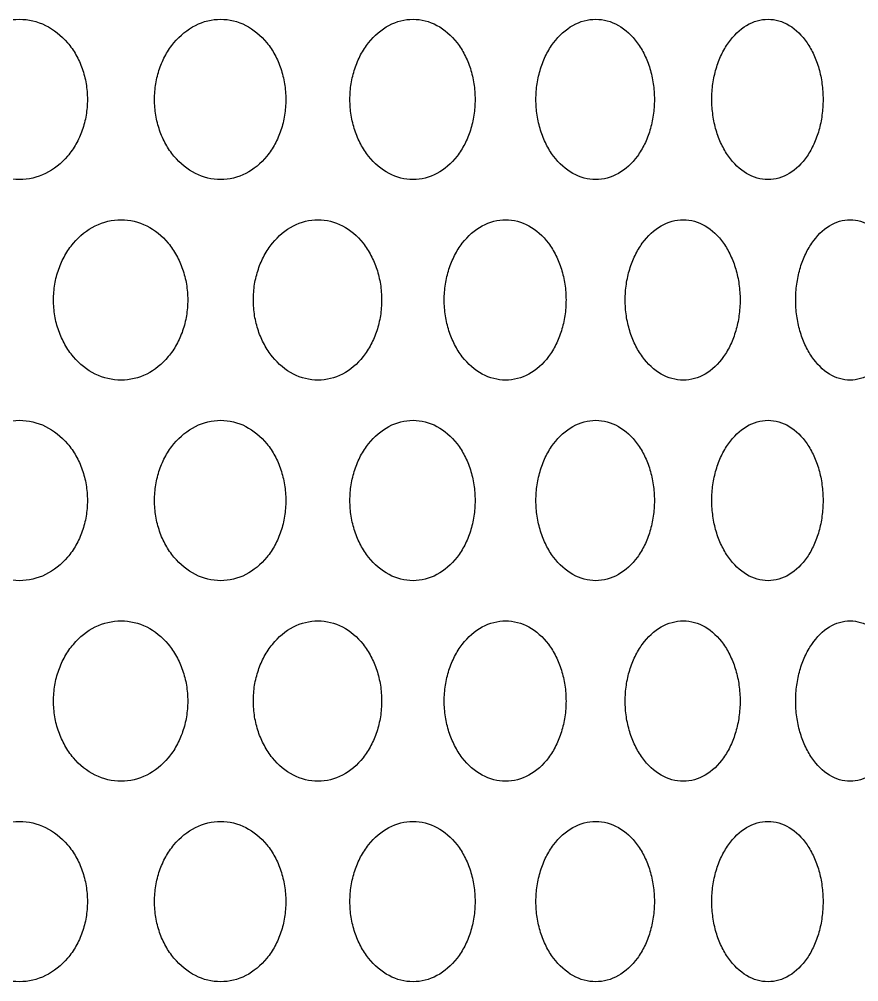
# Model space of a CAD drawing. Header units: millimetres. Extents: x 324 to 7054, y -67 to 2159.
# Drawn here: x 835.59 to 877.49, y 535 to 583 of the extents above; entities that cross this region are included whole.
import ezdxf

# ---------------------------------------------------------------- set-up
doc = ezdxf.new("R2010")
doc.units = ezdxf.units.MM
doc.header["$LTSCALE"] = 153.67
doc.layers.add('02___PRT_ALL_AXES', color=7, linetype='CONTINUOUS')

msp = doc.modelspace()

# ---------------------------------------------------------------- linework, layer by layer
at = {"layer": '02___PRT_ALL_AXES', "linetype": 'Continuous'}
for points in [[(832.15791, 579), (832.15821, 579.26583), (832.2031, 579.78945), (832.40263, 580.54514), (832.72199, 581.23528), (833.29696, 582.04859), (834.2513, 582.7909), (835.60093, 583.10456), (836.93962, 582.79082), (837.87843, 582.05038), (838.44164, 581.2386), (838.7545, 580.54817), (838.94981, 579.79095), (838.99369, 579.2663), (838.99398, 579)], [(842.34305, 579), (842.34334, 579.26583), (842.38646, 579.78945), (842.57807, 580.54514), (842.88472, 581.23528), (843.43668, 582.04859), (844.3525, 582.7909), (845.64671, 583.10456), (846.9294, 582.79082), (847.82828, 582.05038), (848.36732, 581.2386), (848.66669, 580.54817), (848.85354, 579.79095), (848.89552, 579.2663), (848.8958, 579)], [(852.09656, 579), (852.09684, 579.26583), (852.13801, 579.78945), (852.32094, 580.54514), (852.61365, 581.23528), (853.1404, 582.04859), (854.01404, 582.7909), (855.24764, 583.10456), (856.4692, 582.79082), (857.32454, 582.05038), (857.83725, 581.2386), (858.12193, 580.54817), (858.29958, 579.79095), (858.3395, 579.2663), (858.33976, 579)], [(861.37941, 579), (861.37967, 579.26583), (861.41873, 579.78945), (861.59224, 580.54514), (861.86984, 581.23528), (862.36927, 582.04859), (863.19722, 582.7909), (864.36529, 583.10456), (865.52082, 582.79082), (866.3292, 582.05038), (866.81353, 581.2386), (867.08238, 580.54817), (867.25013, 579.79095), (867.28781, 579.2663), (867.28806, 579)], [(870.15443, 579), (870.15467, 579.26583), (870.19146, 579.78945), (870.35486, 580.54514), (870.61623, 581.23528), (871.08635, 582.04859), (871.8653, 582.7909), (872.96316, 583.10456), (874.04804, 582.79082), (874.80622, 582.05038), (875.26023, 581.2386), (875.51218, 580.54817), (875.66934, 579.79095), (875.70465, 579.2663), (875.70488, 579)], [(838.99398, 579), (838.99369, 578.73417), (838.94997, 578.21055), (838.75547, 577.45486), (838.44354, 576.76472), (837.88033, 575.95141), (836.94067, 575.2091), (835.59838, 574.89544), (834.25235, 575.20918), (833.29889, 575.94962), (832.72393, 576.7614), (832.40363, 577.45183), (832.20327, 578.20905), (832.1582, 578.7337), (832.15791, 579)], [(848.8958, 579), (848.89552, 578.73417), (848.85369, 578.21055), (848.66761, 577.45486), (848.36913, 576.76472), (847.83009, 575.95141), (846.93041, 575.2091), (845.64427, 574.89544), (844.35351, 575.20918), (843.43854, 575.94962), (842.88658, 576.7614), (842.57902, 577.45183), (842.38662, 578.20905), (842.34333, 578.7337), (842.34305, 579)], [(858.33976, 579), (858.33949, 578.73417), (858.29973, 578.21055), (858.12281, 577.45486), (857.83897, 576.76472), (857.32626, 575.95141), (856.47016, 575.2091), (855.24531, 574.89544), (854.015, 575.20918), (853.14217, 575.94962), (852.61542, 576.7614), (852.32185, 577.45183), (852.13816, 578.20905), (852.09683, 578.7337), (852.09656, 579)], [(867.28806, 579), (867.28781, 578.73417), (867.25026, 578.21055), (867.08321, 577.45486), (866.81516, 576.76472), (866.33083, 575.95141), (865.52173, 575.2091), (864.36309, 574.89544), (863.19813, 575.20918), (862.37095, 575.94962), (861.87152, 576.7614), (861.5931, 577.45183), (861.41887, 578.20905), (861.37967, 578.7337), (861.37941, 579)], [(875.70488, 579), (875.70464, 578.73417), (875.66947, 578.21055), (875.51296, 577.45486), (875.26176, 576.76472), (874.80775, 575.95141), (874.0489, 575.2091), (872.96109, 574.89544), (871.86616, 575.20918), (871.08792, 575.94962), (870.61782, 576.7614), (870.35567, 577.45183), (870.19159, 578.20905), (870.15467, 578.7337), (870.15443, 579)], [(837.30192, 569), (837.30222, 569.26583), (837.34625, 569.78945), (837.54191, 570.54514), (837.85508, 571.23528), (838.41882, 572.04859), (839.35437, 572.7909), (840.67695, 573.10456), (841.9883, 572.79082), (842.90761, 572.05038), (843.45901, 571.2386), (843.76527, 570.54817), (843.95645, 569.79095), (843.99941, 569.2663), (843.99969, 569)], [(847.27624, 569), (847.27652, 569.26583), (847.31869, 569.78945), (847.50605, 570.54514), (847.80588, 571.23528), (848.34551, 572.04859), (849.24069, 572.7909), (850.50523, 573.10456), (851.75798, 572.79082), (852.63553, 572.05038), (853.16167, 571.2386), (853.45383, 570.54817), (853.63618, 569.79095), (853.67715, 569.2663), (853.67742, 569)], [(856.79919, 569), (856.79946, 569.26583), (856.83959, 569.78945), (857.0179, 570.54514), (857.3032, 571.23528), (857.81655, 572.04859), (858.66777, 572.7909), (859.86921, 573.10456), (861.05834, 572.79082), (861.89062, 572.05038), (862.38939, 571.2386), (862.66629, 570.54817), (862.83908, 569.79095), (862.8779, 569.2663), (862.87815, 569)], [(865.83264, 569), (865.83289, 569.26583), (865.87083, 569.78945), (866.03938, 570.54514), (866.309, 571.23528), (866.79401, 572.04859), (867.59787, 572.7909), (868.7314, 573.10456), (869.85217, 572.79082), (870.63583, 572.05038), (871.10524, 571.2386), (871.36577, 570.54817), (871.52831, 569.79095), (871.56482, 569.2663), (871.56506, 569)], [(874.34044, 569), (874.34068, 569.26583), (874.37627, 569.78945), (874.53437, 570.54514), (874.78724, 571.23528), (875.24198, 572.04859), (875.99525, 572.7909), (877.05633, 573.10456), (878.10425, 572.79082), (878.83617, 572.05038), (879.27434, 571.2386), (879.51745, 570.54817), (879.66908, 569.79095), (879.70314, 569.2663), (879.70336, 569)], [(843.99969, 569), (843.9994, 568.73417), (843.9566, 568.21055), (843.76622, 567.45486), (843.46086, 566.76472), (842.90946, 565.95141), (841.98933, 565.2091), (840.67445, 564.89544), (839.3554, 565.20918), (838.42072, 565.94962), (837.85697, 566.7614), (837.54289, 567.45183), (837.34641, 568.20905), (837.30221, 568.7337), (837.30192, 569)], [(853.67742, 569), (853.67715, 568.73417), (853.63633, 568.21055), (853.45474, 567.45486), (853.16343, 566.76472), (852.6373, 565.95141), (851.75897, 565.2091), (850.50284, 564.89544), (849.24168, 565.20918), (848.34732, 565.94962), (847.8077, 566.7614), (847.50699, 567.45183), (847.31885, 568.20905), (847.27652, 568.7337), (847.27624, 569)], [(862.87815, 569), (862.87789, 568.73417), (862.83922, 568.21055), (862.66715, 567.45486), (862.39107, 566.76472), (861.8923, 565.95141), (861.05928, 565.2091), (859.86694, 564.89544), (858.6687, 565.20918), (857.81827, 565.94962), (857.30493, 566.7614), (857.01879, 567.45183), (856.83974, 568.20905), (856.79945, 568.7337), (856.79919, 569)], [(871.56506, 569), (871.56482, 568.73417), (871.52844, 568.21055), (871.36658, 567.45486), (871.10682, 566.76472), (870.63742, 565.95141), (869.85305, 565.2091), (868.72926, 564.89544), (867.59875, 565.20918), (866.79564, 565.94962), (866.31063, 566.7614), (866.04022, 567.45183), (865.87097, 568.20905), (865.83289, 568.7337), (865.83264, 569)], [(879.70336, 569), (879.70314, 568.73417), (879.66921, 568.21055), (879.5182, 567.45486), (879.27581, 566.76472), (878.83765, 565.95141), (878.10507, 565.2091), (877.05433, 564.89544), (875.99608, 565.20918), (875.2435, 565.94962), (874.78877, 566.7614), (874.53516, 567.45183), (874.3764, 568.20905), (874.34067, 568.7337), (874.34044, 569)], [(832.15791, 559), (832.15821, 559.26583), (832.2031, 559.78945), (832.40263, 560.54514), (832.72199, 561.23528), (833.29696, 562.04859), (834.2513, 562.7909), (835.60093, 563.10456), (836.93962, 562.79082), (837.87843, 562.05038), (838.44164, 561.2386), (838.7545, 560.54817), (838.94981, 559.79095), (838.99369, 559.2663), (838.99398, 559)], [(842.34305, 559), (842.34334, 559.26583), (842.38646, 559.78945), (842.57807, 560.54514), (842.88472, 561.23528), (843.43668, 562.04859), (844.3525, 562.7909), (845.64671, 563.10456), (846.9294, 562.79082), (847.82828, 562.05038), (848.36732, 561.2386), (848.66669, 560.54817), (848.85354, 559.79095), (848.89552, 559.2663), (848.8958, 559)], [(852.09656, 559), (852.09684, 559.26583), (852.13801, 559.78945), (852.32094, 560.54514), (852.61365, 561.23528), (853.1404, 562.04859), (854.01404, 562.7909), (855.24764, 563.10456), (856.4692, 562.79082), (857.32454, 562.05038), (857.83725, 561.2386), (858.12193, 560.54817), (858.29958, 559.79095), (858.3395, 559.2663), (858.33976, 559)], [(861.37941, 559), (861.37967, 559.26583), (861.41873, 559.78945), (861.59224, 560.54514), (861.86984, 561.23528), (862.36927, 562.04859), (863.19722, 562.7909), (864.36529, 563.10456), (865.52082, 562.79082), (866.3292, 562.05038), (866.81353, 561.2386), (867.08238, 560.54817), (867.25013, 559.79095), (867.28781, 559.2663), (867.28806, 559)], [(870.15443, 559), (870.15467, 559.26583), (870.19146, 559.78945), (870.35486, 560.54514), (870.61623, 561.23528), (871.08635, 562.04859), (871.8653, 562.7909), (872.96316, 563.10456), (874.04804, 562.79082), (874.80622, 562.05038), (875.26023, 561.2386), (875.51218, 560.54817), (875.66934, 559.79095), (875.70465, 559.2663), (875.70488, 559)], [(838.99398, 559), (838.99369, 558.73417), (838.94997, 558.21055), (838.75547, 557.45486), (838.44354, 556.76472), (837.88033, 555.95141), (836.94067, 555.2091), (835.59838, 554.89544), (834.25235, 555.20918), (833.29889, 555.94962), (832.72393, 556.7614), (832.40363, 557.45183), (832.20327, 558.20905), (832.1582, 558.7337), (832.15791, 559)], [(848.8958, 559), (848.89552, 558.73417), (848.85369, 558.21055), (848.66761, 557.45486), (848.36913, 556.76472), (847.83009, 555.95141), (846.93041, 555.2091), (845.64427, 554.89544), (844.35351, 555.20918), (843.43854, 555.94962), (842.88658, 556.7614), (842.57902, 557.45183), (842.38662, 558.20905), (842.34333, 558.7337), (842.34305, 559)], [(858.33976, 559), (858.33949, 558.73417), (858.29973, 558.21055), (858.12281, 557.45486), (857.83897, 556.76472), (857.32626, 555.95141), (856.47016, 555.2091), (855.24531, 554.89544), (854.015, 555.20918), (853.14217, 555.94962), (852.61542, 556.7614), (852.32185, 557.45183), (852.13816, 558.20905), (852.09683, 558.7337), (852.09656, 559)], [(867.28806, 559), (867.28781, 558.73417), (867.25026, 558.21055), (867.08321, 557.45486), (866.81516, 556.76472), (866.33083, 555.95141), (865.52173, 555.2091), (864.36309, 554.89544), (863.19813, 555.20918), (862.37095, 555.94962), (861.87152, 556.7614), (861.5931, 557.45183), (861.41887, 558.20905), (861.37967, 558.7337), (861.37941, 559)], [(875.70488, 559), (875.70464, 558.73417), (875.66947, 558.21055), (875.51296, 557.45486), (875.26176, 556.76472), (874.80775, 555.95141), (874.0489, 555.2091), (872.96109, 554.89544), (871.86616, 555.20918), (871.08792, 555.94962), (870.61782, 556.7614), (870.35567, 557.45183), (870.19159, 558.20905), (870.15467, 558.7337), (870.15443, 559)], [(837.30192, 549), (837.30222, 549.26583), (837.34625, 549.78945), (837.54191, 550.54514), (837.85508, 551.23528), (838.41882, 552.04859), (839.35437, 552.7909), (840.67695, 553.10456), (841.9883, 552.79082), (842.90761, 552.05038), (843.45901, 551.2386), (843.76527, 550.54817), (843.95645, 549.79095), (843.99941, 549.2663), (843.99969, 549)], [(847.27624, 549), (847.27652, 549.26583), (847.31869, 549.78945), (847.50605, 550.54514), (847.80588, 551.23528), (848.34551, 552.04859), (849.24069, 552.7909), (850.50523, 553.10456), (851.75798, 552.79082), (852.63553, 552.05038), (853.16167, 551.2386), (853.45383, 550.54817), (853.63618, 549.79095), (853.67715, 549.2663), (853.67742, 549)], [(856.79919, 549), (856.79946, 549.26583), (856.83959, 549.78945), (857.0179, 550.54514), (857.3032, 551.23528), (857.81655, 552.04859), (858.66777, 552.7909), (859.86921, 553.10456), (861.05834, 552.79082), (861.89062, 552.05038), (862.38939, 551.2386), (862.66629, 550.54817), (862.83908, 549.79095), (862.8779, 549.2663), (862.87815, 549)], [(865.83264, 549), (865.83289, 549.26583), (865.87083, 549.78945), (866.03938, 550.54514), (866.309, 551.23528), (866.79401, 552.04859), (867.59787, 552.7909), (868.7314, 553.10456), (869.85217, 552.79082), (870.63583, 552.05038), (871.10524, 551.2386), (871.36577, 550.54817), (871.52831, 549.79095), (871.56482, 549.2663), (871.56506, 549)], [(874.34044, 549), (874.34068, 549.26583), (874.37627, 549.78945), (874.53437, 550.54514), (874.78724, 551.23528), (875.24198, 552.04859), (875.99525, 552.7909), (877.05633, 553.10456), (878.10425, 552.79082), (878.83617, 552.05038), (879.27434, 551.2386), (879.51745, 550.54817), (879.66908, 549.79095), (879.70314, 549.2663), (879.70336, 549)], [(843.99969, 549), (843.9994, 548.73417), (843.9566, 548.21055), (843.76622, 547.45486), (843.46086, 546.76472), (842.90946, 545.95141), (841.98933, 545.2091), (840.67445, 544.89544), (839.3554, 545.20918), (838.42072, 545.94962), (837.85697, 546.7614), (837.54289, 547.45183), (837.34641, 548.20905), (837.30221, 548.7337), (837.30192, 549)], [(853.67742, 549), (853.67715, 548.73417), (853.63633, 548.21055), (853.45474, 547.45486), (853.16343, 546.76472), (852.6373, 545.95141), (851.75897, 545.2091), (850.50284, 544.89544), (849.24168, 545.20918), (848.34732, 545.94962), (847.8077, 546.7614), (847.50699, 547.45183), (847.31885, 548.20905), (847.27652, 548.7337), (847.27624, 549)], [(862.87815, 549), (862.87789, 548.73417), (862.83922, 548.21055), (862.66715, 547.45486), (862.39107, 546.76472), (861.8923, 545.95141), (861.05928, 545.2091), (859.86694, 544.89544), (858.6687, 545.20918), (857.81827, 545.94962), (857.30493, 546.7614), (857.01879, 547.45183), (856.83974, 548.20905), (856.79945, 548.7337), (856.79919, 549)], [(871.56506, 549), (871.56482, 548.73417), (871.52844, 548.21055), (871.36658, 547.45486), (871.10682, 546.76472), (870.63742, 545.95141), (869.85305, 545.2091), (868.72926, 544.89544), (867.59875, 545.20918), (866.79564, 545.94962), (866.31063, 546.7614), (866.04022, 547.45183), (865.87097, 548.20905), (865.83289, 548.7337), (865.83264, 549)], [(879.70336, 549), (879.70314, 548.73417), (879.66921, 548.21055), (879.5182, 547.45486), (879.27581, 546.76472), (878.83765, 545.95141), (878.10507, 545.2091), (877.05433, 544.89544), (875.99608, 545.20918), (875.2435, 545.94962), (874.78877, 546.7614), (874.53516, 547.45183), (874.3764, 548.20905), (874.34067, 548.7337), (874.34044, 549)], [(832.15791, 539), (832.15821, 539.26583), (832.2031, 539.78945), (832.40263, 540.54514), (832.72199, 541.23528), (833.29696, 542.04859), (834.2513, 542.7909), (835.60093, 543.10456), (836.93962, 542.79082), (837.87843, 542.05038), (838.44164, 541.2386), (838.7545, 540.54817), (838.94981, 539.79095), (838.99369, 539.2663), (838.99398, 539)], [(842.34305, 539), (842.34334, 539.26583), (842.38646, 539.78945), (842.57807, 540.54514), (842.88472, 541.23528), (843.43668, 542.04859), (844.3525, 542.7909), (845.64671, 543.10456), (846.9294, 542.79082), (847.82828, 542.05038), (848.36732, 541.2386), (848.66669, 540.54817), (848.85354, 539.79095), (848.89552, 539.2663), (848.8958, 539)], [(852.09656, 539), (852.09684, 539.26583), (852.13801, 539.78945), (852.32094, 540.54514), (852.61365, 541.23528), (853.1404, 542.04859), (854.01404, 542.7909), (855.24764, 543.10456), (856.4692, 542.79082), (857.32454, 542.05038), (857.83725, 541.2386), (858.12193, 540.54817), (858.29958, 539.79095), (858.3395, 539.2663), (858.33976, 539)], [(861.37941, 539), (861.37967, 539.26583), (861.41873, 539.78945), (861.59224, 540.54514), (861.86984, 541.23528), (862.36927, 542.04859), (863.19722, 542.7909), (864.36529, 543.10456), (865.52082, 542.79082), (866.3292, 542.05038), (866.81353, 541.2386), (867.08238, 540.54817), (867.25013, 539.79095), (867.28781, 539.2663), (867.28806, 539)], [(870.15443, 539), (870.15467, 539.26583), (870.19146, 539.78945), (870.35486, 540.54514), (870.61623, 541.23528), (871.08635, 542.04859), (871.8653, 542.7909), (872.96316, 543.10456), (874.04804, 542.79082), (874.80622, 542.05038), (875.26023, 541.2386), (875.51218, 540.54817), (875.66934, 539.79095), (875.70465, 539.2663), (875.70488, 539)], [(838.99398, 539), (838.99369, 538.73417), (838.94997, 538.21055), (838.75547, 537.45486), (838.44354, 536.76472), (837.88033, 535.95141), (836.94067, 535.2091), (835.59838, 534.89544), (834.25235, 535.20918), (833.29889, 535.94962), (832.72393, 536.7614), (832.40363, 537.45183), (832.20327, 538.20905), (832.1582, 538.7337), (832.15791, 539)], [(848.8958, 539), (848.89552, 538.73417), (848.85369, 538.21055), (848.66761, 537.45486), (848.36913, 536.76472), (847.83009, 535.95141), (846.93041, 535.2091), (845.64427, 534.89544), (844.35351, 535.20918), (843.43854, 535.94962), (842.88658, 536.7614), (842.57902, 537.45183), (842.38662, 538.20905), (842.34333, 538.7337), (842.34305, 539)], [(858.33976, 539), (858.33949, 538.73417), (858.29973, 538.21055), (858.12281, 537.45486), (857.83897, 536.76472), (857.32626, 535.95141), (856.47016, 535.2091), (855.24531, 534.89544), (854.015, 535.20918), (853.14217, 535.94962), (852.61542, 536.7614), (852.32185, 537.45183), (852.13816, 538.20905), (852.09683, 538.7337), (852.09656, 539)], [(867.28806, 539), (867.28781, 538.73417), (867.25026, 538.21055), (867.08321, 537.45486), (866.81516, 536.76472), (866.33083, 535.95141), (865.52173, 535.2091), (864.36309, 534.89544), (863.19813, 535.20918), (862.37095, 535.94962), (861.87152, 536.7614), (861.5931, 537.45183), (861.41887, 538.20905), (861.37967, 538.7337), (861.37941, 539)], [(875.70488, 539), (875.70464, 538.73417), (875.66947, 538.21055), (875.51296, 537.45486), (875.26176, 536.76472), (874.80775, 535.95141), (874.0489, 535.2091), (872.96109, 534.89544), (871.86616, 535.20918), (871.08792, 535.94962), (870.61782, 536.7614), (870.35567, 537.45183), (870.19159, 538.20905), (870.15467, 538.7337), (870.15443, 539)]]:
    msp.add_open_spline(points, degree=3, knots=[0, 0, 0, 0, 0.0625, 0.125, 0.1875, 0.25, 0.375, 0.5, 0.625, 0.75, 0.8125, 0.875, 0.9375, 1, 1, 1, 1], dxfattribs=at)

doc.saveas('drawing.dxf')
